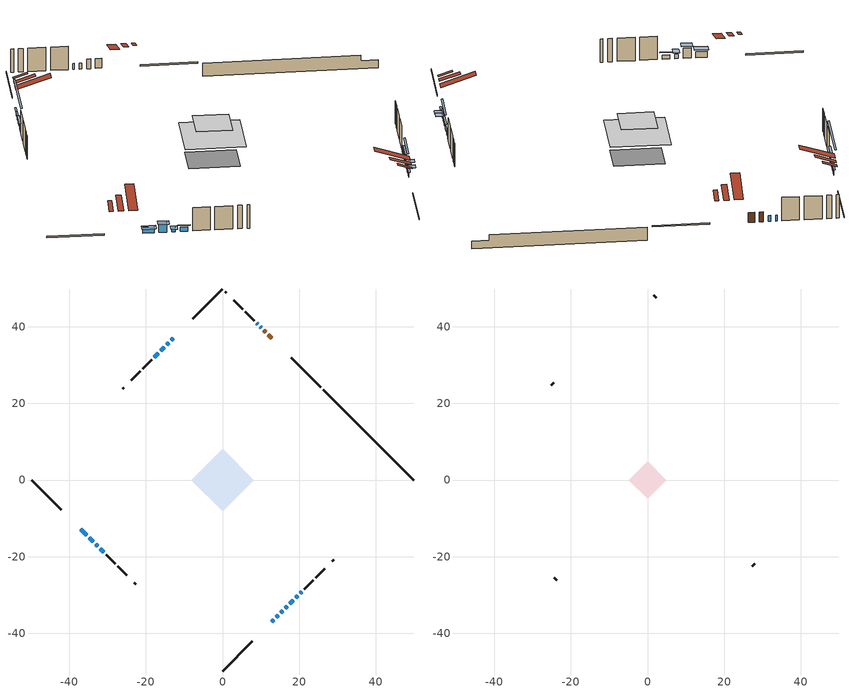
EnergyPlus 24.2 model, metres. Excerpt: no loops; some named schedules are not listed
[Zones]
conditioned space
 floor adiabatic (AdiabaticFloorConstruction): -8.17,0 0,8.17 8.17,0 0,-8.17 z3.35
 floor foundation (Slab1 construction): -5.88,1.01 -1.01,5.88 5.88,-1.01 1.01,-5.88 z-1.83
 wall outside (RimJoist1 construction): 0,-49.86 7.75,-42.11 / -49.86,0 -42.11,-7.75 / 0,49.86 -7.75,42.11 / 25.69,24.17 17.94,31.92 z0.91:1.21
 wall outside (AdiabaticWallConstruction 1): 12.81,37.05 11.97,37.89 / 11.32,38.54 10.8,39.06 z0.91:2.94
 wall outside (AdiabaticWallConstruction): -12.88,36.98 -13.38,36.47 / -15.22,34.64 -16.12,33.74 / 16.42,-33.44 16.87,-32.99 / -33.08,-16.78 -32.63,-17.23 / 19.18,-30.68 19.69,-30.17 / -31.97,-17.89 -30.97,-18.89 z0.91:1.8; 10.15,39.71 9.8,40.06 / 15.24,-34.62 15.76,-34.1 / -36.98,-12.88 -35.47,-14.39 / 9.15,40.71 8.97,40.89 / 20.34,-29.52 20.69,-29.17 z0.91:2.13; -14.04,35.82 -14.56,35.3 / 12.88,-36.98 13.4,-36.45 / 14.06,-35.8 14.58,-35.28 z0.91:1.83; -34.81,-15.05 -33.73,-16.13 z0.91:2.99; -16.77,33.09 -17.78,32.08 / 17.52,-32.34 18.53,-31.33 z0.91:1.95
 wall outside (Wall1 construction): 21.34,-28.52 23.68,-26.18 / -30.31,-19.55 -27.98,-21.88 / -18.43,31.43 -20.77,29.09 / 8.31,41.55 5.97,43.89 z0.91:5.79
 wall outside (Wall2 construction): 24.33,-25.52 26.71,-23.14 / -27.32,-22.54 -24.94,-24.92 / -21.43,28.43 -23.81,26.05 / 5.32,44.54 2.94,46.92 z0.91:5.79
 wall outside (Wall5 construction): 28.64,-21.22 28.99,-20.86 / -23.01,-26.85 -22.66,-27.2 / -25.74,24.12 -26.09,23.77 / 1.01,48.85 0.66,49.2 z0.91:5.79
 wall foundation (FoundationWall1 construction): 26.34,23.51,-1.83 26.34,23.51,0.91 47.51,2.35,0.91 47.51,2.35,-0.21 49.86,0,-0.21 49.86,0,-1.83
 window (WindowConstruction): -12.88,36.98 -13.38,36.48 z0.91:1.8
 window (WindowConstruction 12): 10.14,39.71 9.8,40.06 z0.91:2.13
 window (WindowConstruction 5): -14.04,35.82 -14.56,35.3 z0.91:1.82
 window (WindowConstruction 6): 12.88,-36.98 13.4,-36.46 z0.91:1.82
 window (WindowConstruction 7): 14.06,-35.8 14.58,-35.28 z0.91:1.82
 window (WindowConstruction 8): 15.24,-34.62 15.76,-34.1 z0.91:2.13
 window (WindowConstruction 9): -36.98,-12.88 -35.47,-14.39 z0.91:2.13
 window (WindowConstruction 10): -34.81,-15.05 -33.73,-16.12 z0.91:2.99
 window (WindowConstruction 16): 9.15,40.71 8.97,40.89 z0.91:2.13
 window (WindowConstruction 13): -15.22,34.64 -16.12,33.74 z0.91:1.8
 window (WindowConstruction 1): -16.77,33.09 -17.78,32.08 z0.91:1.95
 window (WindowConstruction 14): 16.42,-33.44 16.87,-32.99 z0.91:1.8
 window (WindowConstruction 15): -33.08,-16.78 -32.63,-17.23 z0.91:1.8
 window (WindowConstruction 2): 17.52,-32.34 18.53,-31.33 z0.91:1.95
 window (WindowConstruction 3): 19.18,-30.68 19.69,-30.17 z0.91:1.8
 window (WindowConstruction 4): -31.97,-17.89 -30.97,-18.89 z0.91:1.8
 window (WindowConstruction 11): 20.34,-29.52 20.68,-29.17 z0.91:2.13
 door (Door): 12.81,37.05 11.97,37.89 z0.91:2.94
 door (Door 1): 11.32,38.54 10.8,39.06 z0.91:2.94
 ceiling adiabatic (AdiabaticFloorConstruction): 0,-8.17 8.17,0 0,8.17 -8.17,0 z3.35
 roof outside (Roof1 construction): 8.91,-40.95,5.79 6.99,-39.02,6.69 6.48,-39.53,6.69 8.41,-41.45,5.79; -40.95,-8.91,5.79 -39.02,-6.99,6.69 -39.53,-6.48,6.69 -41.45,-8.41,5.79; -8.91,40.95,5.79 -6.99,39.02,6.69 -6.48,39.53,6.69 -8.41,41.45,5.79; 16.78,33.08,5.79 14.85,31.16,6.69 15.36,30.65,6.69 17.28,32.58,5.79
 roof outside (Roof2 construction): 10.32,-39.54,5.79 7.48,-36.71,7.12 6.73,-37.46,7.12 9.57,-40.29,5.79; -39.54,-10.32,5.79 -36.71,-7.48,7.12 -37.46,-6.73,7.12 -40.29,-9.57,5.79; -10.32,39.54,5.79 -7.48,36.71,7.12 -6.73,37.46,7.12 -9.57,40.29,5.79; 15.37,34.49,5.79 12.54,31.65,7.12 13.28,30.91,7.12 16.12,33.74,5.79
attic - vented
 floor to conditioned space (Floor1 construction Reversed): -4.88,0 0,4.88 4.88,0 0,-4.88 z5.79
 wall outside (Wall3 construction): 27.37,-22.49 27.99,-21.87 / -24.28,-25.58 -23.67,-26.19 / -24.46,25.4 -25.08,24.78 / 2.28,47.58 1.66,48.19 z0.91:5.79
 roof outside (Roof3 construction): 12.22,-37.63,5.79 7.47,-32.88,8.03 6.22,-34.14,8.03 10.97,-38.89,5.79; -37.63,-12.22,5.79 -32.88,-7.47,8.03 -34.14,-6.22,8.03 -38.89,-10.97,5.79; -12.22,37.63,5.79 -7.47,32.88,8.03 -6.22,34.14,8.03 -10.97,38.89,5.79; 13.46,36.4,5.79 8.71,31.65,8.03 9.96,30.39,8.03 14.71,35.14,5.79
shading: -13.71,36.15 -12.56,37.3 -12.73,37.47 -13.88,36.32 z2.26; -14.89,34.97 -13.72,36.14 -13.93,36.36 -15.1,35.18 z2.28; 13.61,-36.24 12.67,-37.19 12.88,-37.4 13.83,-36.46 z2.12; 14.79,-35.07 13.85,-36.01 14.92,-37.09 15.87,-36.14 z2.12; 15.97,-33.89 15.03,-34.83 16.1,-35.91 17.05,-34.96 z2.43; -35.26,-14.6 -37.19,-12.67 -38.26,-13.75 -36.33,-15.68 z2.43; -33.52,-16.34 -35.02,-14.84 -36.1,-15.91 -34.6,-17.41 z3.29; -20,29.86 -11.34,38.52 -11.55,38.73 -20.21,30.07 z7.29; -18.53,31.33 -16.02,33.84 -16.23,34.05 -18.74,31.54 z3.02; 19.02,-30.84 14.26,-35.6 14.47,-35.81 19.23,-31.05 z4.85; -32.42,-17.44 -33.29,-16.57 -34.36,-17.65 -33.49,-18.52 z2.1; 19.28,-30.58 16.77,-33.09 16.98,-33.3 19.49,-30.79 z3.02; 20.01,-29.85 18.86,-31 19.03,-31.17 20.18,-30.02 z2.26; -30.64,-19.22 -32.3,-17.56 -32.47,-17.73 -30.81,-19.39 z2.26
[Building]
Building 1: Terrain=Suburbs
[Site:Location]
Mont Joli AP_QC: Latitude {deg}=48.61; Longitude {deg}=-68.21; Time Zone {hr}=-5; Elevation {m}=52; Keep Site Location Information=Yes
[Site:GroundTemperature:Shallow]
-0.843868, -3.04892, -3.2255, -2.1791, 2.02165, 6.20283, 9.82768, 12.1239, 12.319, 10.4514, 6.91898, 2.86606
[Site:WaterMainsTemperature]
Calculation Method=Schedule; Temperature Schedule=mains temperature schedule
[Material] Roughness=Rough; Thermal Absorptance=0.9
Name | Thickness {m} | Conductivity {W/m-K} | Density {kg/m3} | Specific Heat {J/kg-K} | Solar Absorptance | Visible Absorptance
asphalt or fiberglass shingles | 0.00635 | 0.162714 | 1121.4 | 1465.45 | 0.4 | 0.4
ceiling loosefill ins | 0.0846667 | 0.0480833 | 16.02 | 1046.75 | 0.7 | 0.7
ceiling stud and cavity | 0.1397 | 0.0884472 | 65.682 | 1177.47 | 0.7 | 0.7
concrete 4.0 in. | 0.1016 | 1.803125 | 2242.8 | 837.4 | 0.7 | 0.7
concrete 8.0 in. | 0.2032 | 1.803125 | 2242.8 | 837.4 | 0.7 | 0.7
door material | 0.04445 | 0.0451087 | 512.64 | 1214.23 | 0.7 | 0.7
door material 1 | 0.04445 | 0.188738 | 512.64 | 1214.23 | 0.7 | 0.7
exterior vertical ins | 0.000802029 | 0.029427 | 32.04 | 1214.23 | 0.7 | 0.7
floor covering | 0.0127 | 0.0433444 | 54.468 | 1339.84 | 0.6 | 0.6
floor rigid ins; wall rigid ins 1 | 0.512978 | 0.029427 | 32.04 | 1214.23 | 0.7 | 0.7
floor stud and cavity | 0.1397 | 1.75129 | 37.0049 | 1207.88 | 0.7 | 0.7
furniture material conditioned space 1 | 0.1524 | 0.115458 | 640.8 | 1214.23 | 0.6 | 0.6
gypsum board | 0.0127 | 0.160291 | 801 | 837.4 | 0.6 | 0.6
gypsum board 1 | 0.0127 | 0.160291 | 801 | 837.4 | 0.7 | 0.7
osb sheathing 0.5 in. | 0.0127 | 0.115458 | 512.64 | 1214.23 | 0.7 | 0.7
osb sheathing 0.75 in. | 0.01905 | 0.115458 | 512.64 | 1214.23 | 0.7 | 0.7
rim joist stud and cavity | 0.0508 | 0.182071 | 50.32683 | 1063.81 | 0.6 | 0.6
roof rigid ins; wall rigid ins | 0.051816 | 0.029427 | 32.04 | 1214.23 | 0.7 | 0.7
roof stud and cavity | 0.2032 | 0.172038 | 78.34581 | 1123.46 | 0.7 | 0.7
roof stud and cavity 1 | 0.2032 | 0.166574 | 78.34581 | 1123.46 | 0.7 | 0.7
wall stud and cavity | 0.1397 | 0.162914 | 139.0536 | 1170.24 | 0.7 | 0.7
wall stud and cavity 1 | 0.1397 | 0.160606 | 139.0536 | 1170.24 | 0.7 | 0.7
wall stud and cavity 2 | 0.0889 | 6.9971 | 50.32683 | 1063.81 | 0.6 | 0.6
wall stud and cavity 3 | 0.1397 | 0.245901 | 139.0536 | 1170.24 | 0.7 | 0.7
wall stud and cavity 4 | 0.0889 | 0.380278 | 52.3479 | 1209.89 | 0.7 | 0.7
wall stud and cavity 5 | 0.0889 | 0.391764 | 83.0341 | 1211.67 | 0.7 | 0.7
wood siding | 0.0254 | 0.102417 | 544.68 | 1172.36 | 0.4 | 0.4
wood siding 1 | 0.00254 | 0.102417 | 544.68 | 1172.36 | 0.4 | 0.4
wood siding 2; wood siding 3; wood siding 4 | 0.0254 | 0.102417 | 544.68 | 1172.36 | 0.7 | 0.7
[WindowMaterial:SimpleGlazingSystem]
Name | U-Factor {W/m2-K} | Solar Heat Gain Coefficient
WindowMaterial | 2.98492 | 0.52
WindowMaterial 1 | 2.97754 | 0.54
WindowMaterial 2 | 2.98038 | 0.53
WindowMaterial 3 | 2.96903 | 0.55
WindowMaterial 4 | 2.94291 | 0.59
WindowMaterial 5 | 2.93325 | 0.63
WindowMaterial 6 | 4.18071 | 0.66
WindowMaterial 7 | 3.03943 | 0.46
WindowMaterial 8 | 2.99401 | 0.51
WindowMaterial 9 | 5.237955 | 0.58
[Construction]
AdiabaticFloorConstruction: floor stud and cavity, floor rigid ins, osb sheathing 0.75 in., floor covering
AdiabaticWallConstruction: wood siding 3, wall rigid ins 1, wall stud and cavity 4, gypsum board
AdiabaticWallConstruction 1: wood siding 4, wall rigid ins 1, wall stud and cavity 4, gypsum board
Door: door material
Door 1: door material 1
Floor1 construction Reversed: gypsum board, ceiling stud and cavity, ceiling loosefill ins
FoundationWall1 construction: concrete 8.0 in., gypsum board 1
furniture construction conditioned space 1: furniture material conditioned space 1
PartitionWallConstruction: gypsum board, wall stud and cavity 5, gypsum board
RimJoist1 construction: wood siding 2, rim joist stud and cavity
Roof1 construction: asphalt or fiberglass shingles, roof rigid ins, osb sheathing 0.75 in., roof stud and cavity, gypsum board
Roof2 construction: asphalt or fiberglass shingles, roof rigid ins, osb sheathing 0.75 in., roof stud and cavity 1, gypsum board
Roof3 construction: asphalt or fiberglass shingles
Slab1 construction: concrete 4.0 in.
Wall1 construction: wood siding, wall rigid ins, osb sheathing 0.5 in., wall stud and cavity, gypsum board
Wall2 construction: wood siding, wall rigid ins, osb sheathing 0.5 in., wall stud and cavity 1, gypsum board
Wall3 construction: wood siding 1, wall stud and cavity 2
Wall5 construction: wood siding, osb sheathing 0.5 in., wall stud and cavity 3, gypsum board
WindowConstruction; WindowConstruction 3; WindowConstruction 4: WindowMaterial
WindowConstruction 1; WindowConstruction 2: WindowMaterial 1
WindowConstruction 10: WindowMaterial 5
WindowConstruction 11; WindowConstruction 12: WindowMaterial 6
WindowConstruction 13; WindowConstruction 15: WindowMaterial 7
WindowConstruction 14: WindowMaterial 8
WindowConstruction 16: WindowMaterial 9
WindowConstruction 5; WindowConstruction 6; WindowConstruction 7: WindowMaterial 2
WindowConstruction 8: WindowMaterial 3
WindowConstruction 9: WindowMaterial 4
[Zone] Multiplier=1; Part of Total Floor Area=Yes
Name | Volume {m3}
attic - vented | 17.2976
conditioned space | 508.3
[Space]
Name | Zone | Volume {m3}
attic - vented 1 | attic - vented | 17.2976
conditioned space 1 | conditioned space | 508.3
[ZoneInfiltration:EffectiveLeakageArea]
infil attic - vented 1: Zone or Space=attic - vented 1; Schedule=Always On Discrete; Effective Air Leakage Area {cm2}=1654.96; Stack Coefficient=0.000494855; Wind Coefficient=1.503e-05
[ZoneMixing]
whole house fan mix: Zone or Space=attic - vented; Schedule=Always On Continuous; Design Flow Rate Calculation Method=Flow/Zone; Design Flow Rate {m3/s}=0; Source Zone or Space=conditioned space
[SurfaceProperty:ExposedFoundationPerimeter]
Slab1: Exposed Perimeter Calculation Method=TotalExposedPerimeter; Total Exposed Perimeter {m}=33.255
[InternalMass] Zone or ZoneList=conditioned space; Space or SpaceList=conditioned space 1
Name | Construction | Surface Area {m2}
furniture mass conditioned space 1 | furniture construction conditioned space 1 | 80.2002
partition wall mass | PartitionWallConstruction | 200.501
[Lights]
interior lighting: Zone or ZoneList or Space or SpaceList=conditioned space 1; Schedule=interior lighting schedule; Design Level Calculation Method=LightingLevel; Lighting Level {W}=343.2; Return Air Fraction=0; Fraction Radiant=0.6; Fraction Visible=0.2; Fraction Replaceable=1
[People]
occupants: Zone or ZoneList or Space or SpaceList=conditioned space 1; Number of People Schedule=occupants schedule; Number of People Calculation Method=People; Number of People=3; Fraction Radiant=0.314171; Sensible Heat Fraction=0.56303; Activity Level Schedule=occupants activity schedule; Carbon Dioxide Generation Rate {m3/s-W}=0; Enable ASHRAE 55 Comfort Warnings=No; Mean Radiant Temperature Calculation Type=EnclosureAveraged
[ElectricEquipment] Zone or ZoneList or Space or SpaceList=conditioned space 1; Design Level Calculation Method=EquipmentLevel
Name | Schedule | Design Level {W} | Fraction Latent | Fraction Radiant | Fraction Lost
clothes dryer | clothes dryer schedule | 140.772 | 0.015 | 0.081 | 0.85
clothes washer | clothes washer schedule | 32.1985 | 0.03 | 0.162 | 0.7
cooking range | cooking range schedule | 215.147 | 0.08 | 0.432 | 0.2
dishwasher | dishwasher schedule | 66.8632 | 0.3 | 0.18 | 0.4
fridge | fridge schedule | 72.9452 | 0 | 0.6 | 0
mech vent bath fan 0 | mech vent bath fan 0 schedule | 100 | 0 | 0 | 1
mech vent house fan | mech vent house fan schedule | 0 | 0 | 0 | 1
mech vent house fan cfis | mech vent house fan cfis schedule | 0 | 0 | 0 | 0
mech vent range fan 0 | mech vent range fan 0 schedule | 150 | 0 | 0 | 1
misc plug loads | misc plug loads schedule | 494.7 | 0.045 | 0.513 | 0.1
whole house fan | Always On Discrete | 0 | 0 | 0 | 1
[OtherEquipment] Zone or ZoneList or Space or SpaceList=conditioned space 1; Design Level Calculation Method=EquipmentLevel
Name | Fuel Type | Schedule | Design Level {W} | Fraction Latent | Fraction Radiant | Fraction Lost
clothes dryer 1 | Electricity | clothes dryer schedule | 0 | 0.015 | 0.081 | 0.85
cooking range 1 | Electricity | cooking range schedule | 0 | 0.08 | 0.432 | 0.2
general water use latent | None | general water use schedule | 62.594 | 1 | 0 | 0
general water use sensible | None | general water use schedule | -61.6891 | 0 | 0.6 | 0
mech vent house fan latent load | None | Always On Discrete | 0 | 1 | 0 | 0
mech vent house fan sensible load | None | Always On Discrete | 0 | 0 | 0 | 0
water heater energy adjustment1 | Electricity | Always On Discrete | 0.01 | 0 | 0 | 1
[ZoneInfiltration:DesignFlowRate] Zone or ZoneList or Space or SpaceList=conditioned space 1; Schedule=Always On Discrete; Design Flow Rate Calculation Method=Flow/Zone; Design Flow Rate {m3/s}=0
infil flow; natural vent flow; whole house fan flow
[Foundation:Kiva]
Foundation Kiva 1: Initial Indoor Air Temperature {C}=18; Wall Height Above Grade {m}=0.910011; Wall Depth Below Slab {m}=0.2032; Custom Block Material Name 1=exterior vertical ins; Custom Block Depth 1 {m}=2.74; Custom Block X Position 1 {m}=0.2159; Custom Block Z Position 1 {m}=0
[Foundation:Kiva:Settings]
Soil Conductivity {W/m-K}=0.849921; Soil Density {kg/m3}=1842.3; Soil Specific Heat {J/kg-K}=418.7; Ground Solar Absorptivity=0.9; Ground Thermal Absorptivity=0.9; Ground Surface Roughness {m}=0.03; Far-Field Width {m}=40; Deep-Ground Boundary Condition=ZeroFlux; Deep-Ground Depth {m}=40; Minimum Cell Dimension {m}=0.2; Maximum Cell Growth Coefficient=3; Simulation Timestep=Timestep
[Exterior:Lights]
exterior lighting: Schedule=exterior lighting schedule; Design Level {W}=75.6
[Schedule:Constant]
Name | Hourly Value
Always On Continuous; mech vent house fan schedule; mech vent house fan cfis schedule; Always On Discrete | 1
occupants activity schedule | 117.228
fridge schedule | 0
[Schedule:Week:Daily]
interior lighting schedule Week Rule - Jan1-Jan27: interior lighting schedule day, interior lighting schedule day, interior lighting schedule day, interior lighting schedule day, interior lighting schedule day, interior lighting schedule day, interior lighting schedule day, interior lighting schedule default day, interior lighting schedule default day, interior lighting schedule default day, interior lighting schedule default day, interior lighting schedule default day
interior lighting schedule Week Rule - Jan28-Feb3: interior lighting schedule day, interior lighting schedule day, interior lighting schedule day, interior lighting schedule day, interior lighting schedule day 1, interior lighting schedule day 1, interior lighting schedule day 1, interior lighting schedule default day, interior lighting schedule default day, interior lighting schedule default day, interior lighting schedule default day, interior lighting schedule default day
interior lighting schedule Week Rule - Feb4-Feb24: interior lighting schedule day 1, interior lighting schedule day 1, interior lighting schedule day 1, interior lighting schedule day 1, interior lighting schedule day 1, interior lighting schedule day 1, interior lighting schedule day 1, interior lighting schedule default day, interior lighting schedule default day, interior lighting schedule default day, interior lighting schedule default day, interior lighting schedule default day
interior lighting schedule Week Rule - Feb25-Mar3: interior lighting schedule day 1, interior lighting schedule day 1, interior lighting schedule day 1, interior lighting schedule day 1, interior lighting schedule day 2, interior lighting schedule day 2, interior lighting schedule day 2, interior lighting schedule default day, interior lighting schedule default day, interior lighting schedule default day, interior lighting schedule default day, interior lighting schedule default day
interior lighting schedule Week Rule - Mar4-Mar31: interior lighting schedule day 2, interior lighting schedule day 2, interior lighting schedule day 2, interior lighting schedule day 2, interior lighting schedule day 2, interior lighting schedule day 2, interior lighting schedule day 2, interior lighting schedule default day, interior lighting schedule default day, interior lighting schedule default day, interior lighting schedule default day, interior lighting schedule default day
interior lighting schedule Week Rule - Apr1-Apr28: interior lighting schedule day 3, interior lighting schedule day 3, interior lighting schedule day 3, interior lighting schedule day 3, interior lighting schedule day 3, interior lighting schedule day 3, interior lighting schedule day 3, interior lighting schedule default day, interior lighting schedule default day, interior lighting schedule default day, interior lighting schedule default day, interior lighting schedule default day
interior lighting schedule Week Rule - Apr29-May5: interior lighting schedule day 3, interior lighting schedule day 3, interior lighting schedule day 4, interior lighting schedule day 4, interior lighting schedule day 4, interior lighting schedule day 4, interior lighting schedule day 4, interior lighting schedule default day, interior lighting schedule default day, interior lighting schedule default day, interior lighting schedule default day, interior lighting schedule default day
interior lighting schedule Week Rule - May6-May26: interior lighting schedule day 4, interior lighting schedule day 4, interior lighting schedule day 4, interior lighting schedule day 4, interior lighting schedule day 4, interior lighting schedule day 4, interior lighting schedule day 4, interior lighting schedule default day, interior lighting schedule default day, interior lighting schedule default day, interior lighting schedule default day, interior lighting schedule default day
interior lighting schedule Week Rule - May27-Jun2: interior lighting schedule day 4, interior lighting schedule day 4, interior lighting schedule day 4, interior lighting schedule day 4, interior lighting schedule day 4, interior lighting schedule day 5, interior lighting schedule day 5, interior lighting schedule default day, interior lighting schedule default day, interior lighting schedule default day, interior lighting schedule default day, interior lighting schedule default day
interior lighting schedule Week Rule - Jun3-Jun30: interior lighting schedule day 5, interior lighting schedule day 5, interior lighting schedule day 5, interior lighting schedule day 5, interior lighting schedule day 5, interior lighting schedule day 5, interior lighting schedule day 5, interior lighting schedule default day, interior lighting schedule default day, interior lighting schedule default day, interior lighting schedule default day, interior lighting schedule default day
interior lighting schedule Week Rule - Jul1-Jul28: interior lighting schedule day 6, interior lighting schedule day 6, interior lighting schedule day 6, interior lighting schedule day 6, interior lighting schedule day 6, interior lighting schedule day 6, interior lighting schedule day 6, interior lighting schedule default day, interior lighting schedule default day, interior lighting schedule default day, interior lighting schedule default day, interior lighting schedule default day
interior lighting schedule Week Rule - Jul29-Aug4: interior lighting schedule day 6, interior lighting schedule day 6, interior lighting schedule day 6, interior lighting schedule day 7, interior lighting schedule day 7, interior lighting schedule day 7, interior lighting schedule day 7, interior lighting schedule default day, interior lighting schedule default day, interior lighting schedule default day, interior lighting schedule default day, interior lighting schedule default day
interior lighting schedule Week Rule - Aug5-Aug25: interior lighting schedule day 7, interior lighting schedule day 7, interior lighting schedule day 7, interior lighting schedule day 7, interior lighting schedule day 7, interior lighting schedule day 7, interior lighting schedule day 7, interior lighting schedule default day, interior lighting schedule default day, interior lighting schedule default day, interior lighting schedule default day, interior lighting schedule default day
interior lighting schedule Week Rule - Aug26-Sep1: interior lighting schedule day 7, interior lighting schedule day 7, interior lighting schedule day 7, interior lighting schedule day 7, interior lighting schedule day 7, interior lighting schedule day 7, interior lighting schedule day 8, interior lighting schedule default day, interior lighting schedule default day, interior lighting schedule default day, interior lighting schedule default day, interior lighting schedule default day
interior lighting schedule Week Rule - Sep2-Sep29: interior lighting schedule day 8, interior lighting schedule day 8, interior lighting schedule day 8, interior lighting schedule day 8, interior lighting schedule day 8, interior lighting schedule day 8, interior lighting schedule day 8, interior lighting schedule default day, interior lighting schedule default day, interior lighting schedule default day, interior lighting schedule default day, interior lighting schedule default day
interior lighting schedule Week Rule - Sep30-Oct6: interior lighting schedule day 8, interior lighting schedule day 9, interior lighting schedule day 9, interior lighting schedule day 9, interior lighting schedule day 9, interior lighting schedule day 9, interior lighting schedule day 9, interior lighting schedule default day, interior lighting schedule default day, interior lighting schedule default day, interior lighting schedule default day, interior lighting schedule default day
interior lighting schedule Week Rule - Oct7-Oct27: interior lighting schedule day 9, interior lighting schedule day 9, interior lighting schedule day 9, interior lighting schedule day 9, interior lighting schedule day 9, interior lighting schedule day 9, interior lighting schedule day 9, interior lighting schedule default day, interior lighting schedule default day, interior lighting schedule default day, interior lighting schedule default day, interior lighting schedule default day
interior lighting schedule Week Rule - Oct28-Nov3: interior lighting schedule day 9, interior lighting schedule day 9, interior lighting schedule day 9, interior lighting schedule day 9, interior lighting schedule day 10, interior lighting schedule day 10, interior lighting schedule day 10, interior lighting schedule default day, interior lighting schedule default day, interior lighting schedule default day, interior lighting schedule default day, interior lighting schedule default day
interior lighting schedule Week Rule - Nov4-Nov24: interior lighting schedule day 10, interior lighting schedule day 10, interior lighting schedule day 10, interior lighting schedule day 10, interior lighting schedule day 10, interior lighting schedule day 10, interior lighting schedule day 10, interior lighting schedule default day, interior lighting schedule default day, interior lighting schedule default day, interior lighting schedule default day, interior lighting schedule default day
interior lighting schedule Week Rule - Nov25-Dec1: interior lighting schedule day 10, interior lighting schedule day 10, interior lighting schedule day 10, interior lighting schedule day 10, interior lighting schedule day 10, interior lighting schedule day 10, interior lighting schedule day 11, interior lighting schedule default day, interior lighting schedule default day, interior lighting schedule default day, interior lighting schedule default day, interior lighting schedule default day
interior lighting schedule Week Rule - Dec2-Dec31: interior lighting schedule day 11, interior lighting schedule day 11, interior lighting schedule day 11, interior lighting schedule day 11, interior lighting schedule day 11, interior lighting schedule day 11, interior lighting schedule day 11, interior lighting schedule default day, interior lighting schedule default day, interior lighting schedule default day, interior lighting schedule default day, interior lighting schedule default day
occupants schedule Week Rule - Jan1-Dec31: occupants schedule day, occupants schedule day, occupants schedule day, occupants schedule day, occupants schedule day, occupants schedule day, occupants schedule day, occupants schedule default day, occupants schedule default day, occupants schedule default day, occupants schedule default day, occupants schedule default day
clothes dryer schedule Week Rule - Jan1-Dec31: clothes dryer schedule day, clothes dryer schedule day, clothes dryer schedule day, clothes dryer schedule day, clothes dryer schedule day, clothes dryer schedule day, clothes dryer schedule day, clothes dryer schedule default day, clothes dryer schedule default day, clothes dryer schedule default day, clothes dryer schedule default day, clothes dryer schedule default day
clothes washer schedule Week Rule - Jan1-Dec31: clothes washer schedule day, clothes washer schedule day, clothes washer schedule day, clothes washer schedule day, clothes washer schedule day, clothes washer schedule day, clothes washer schedule day, clothes washer schedule default day, clothes washer schedule default day, clothes washer schedule default day, clothes washer schedule default day, clothes washer schedule default day
cooking range schedule Week Rule - Jan1-Dec31: cooking range schedule day, cooking range schedule day, cooking range schedule day, cooking range schedule day, cooking range schedule day, cooking range schedule day, cooking range schedule day, cooking range schedule default day, cooking range schedule default day, cooking range schedule default day, cooking range schedule default day, cooking range schedule default day
dishwasher schedule Week Rule - Jan1-Dec31: dishwasher schedule day, dishwasher schedule day, dishwasher schedule day, dishwasher schedule day, dishwasher schedule day, dishwasher schedule day, dishwasher schedule day, dishwasher schedule default day, dishwasher schedule default day, dishwasher schedule default day, dishwasher schedule default day, dishwasher schedule default day
mech vent bath fan 0 schedule Week Rule - Jan1-Dec31: mech vent bath fan 0 schedule day, mech vent bath fan 0 schedule day, mech vent bath fan 0 schedule day, mech vent bath fan 0 schedule day, mech vent bath fan 0 schedule day, mech vent bath fan 0 schedule day, mech vent bath fan 0 schedule day, mech vent bath fan 0 schedule default day, mech vent bath fan 0 schedule default day, mech vent bath fan 0 schedule default day, mech vent bath fan 0 schedule default day, mech vent bath fan 0 schedule default day
mech vent range fan 0 schedule Week Rule - Jan1-Dec31: mech vent range fan 0 schedule day, mech vent range fan 0 schedule day, mech vent range fan 0 schedule day, mech vent range fan 0 schedule day, mech vent range fan 0 schedule day, mech vent range fan 0 schedule day, mech vent range fan 0 schedule day, mech vent range fan 0 schedule default day, mech vent range fan 0 schedule default day, mech vent range fan 0 schedule default day, mech vent range fan 0 schedule default day, mech vent range fan 0 schedule default day
misc plug loads schedule Week Rule - Jan1-Dec31: misc plug loads schedule day, misc plug loads schedule day, misc plug loads schedule day, misc plug loads schedule day, misc plug loads schedule day, misc plug loads schedule day, misc plug loads schedule day, misc plug loads schedule default day, misc plug loads schedule default day, misc plug loads schedule default day, misc plug loads schedule default day, misc plug loads schedule default day
general water use schedule Week Rule - Jan1-Dec31: general water use schedule day, general water use schedule day, general water use schedule day, general water use schedule day, general water use schedule day, general water use schedule day, general water use schedule day, general water use schedule default day, general water use schedule default day, general water use schedule default day, general water use schedule default day, general water use schedule default day
exterior lighting schedule Week Rule - Jan1-Jan27: exterior lighting schedule day, exterior lighting schedule day, exterior lighting schedule day, exterior lighting schedule day, exterior lighting schedule day, exterior lighting schedule day, exterior lighting schedule day, exterior lighting schedule default day, exterior lighting schedule default day, exterior lighting schedule default day, exterior lighting schedule default day, exterior lighting schedule default day
exterior lighting schedule Week Rule - Jan28-Feb3: exterior lighting schedule day, exterior lighting schedule day, exterior lighting schedule day, exterior lighting schedule day, exterior lighting schedule day 1, exterior lighting schedule day 1, exterior lighting schedule day 1, exterior lighting schedule default day, exterior lighting schedule default day, exterior lighting schedule default day, exterior lighting schedule default day, exterior lighting schedule default day
exterior lighting schedule Week Rule - Feb4-Feb24: exterior lighting schedule day 1, exterior lighting schedule day 1, exterior lighting schedule day 1, exterior lighting schedule day 1, exterior lighting schedule day 1, exterior lighting schedule day 1, exterior lighting schedule day 1, exterior lighting schedule default day, exterior lighting schedule default day, exterior lighting schedule default day, exterior lighting schedule default day, exterior lighting schedule default day
exterior lighting schedule Week Rule - Feb25-Mar3: exterior lighting schedule day 1, exterior lighting schedule day 1, exterior lighting schedule day 1, exterior lighting schedule day 1, exterior lighting schedule day 2, exterior lighting schedule day 2, exterior lighting schedule day 2, exterior lighting schedule default day, exterior lighting schedule default day, exterior lighting schedule default day, exterior lighting schedule default day, exterior lighting schedule default day
exterior lighting schedule Week Rule - Mar4-Mar31: exterior lighting schedule day 2, exterior lighting schedule day 2, exterior lighting schedule day 2, exterior lighting schedule day 2, exterior lighting schedule day 2, exterior lighting schedule day 2, exterior lighting schedule day 2, exterior lighting schedule default day, exterior lighting schedule default day, exterior lighting schedule default day, exterior lighting schedule default day, exterior lighting schedule default day
exterior lighting schedule Week Rule - Apr1-Apr28: exterior lighting schedule day 3, exterior lighting schedule day 3, exterior lighting schedule day 3, exterior lighting schedule day 3, exterior lighting schedule day 3, exterior lighting schedule day 3, exterior lighting schedule day 3, exterior lighting schedule default day, exterior lighting schedule default day, exterior lighting schedule default day, exterior lighting schedule default day, exterior lighting schedule default day
exterior lighting schedule Week Rule - Apr29-May5: exterior lighting schedule day 3, exterior lighting schedule day 3, exterior lighting schedule day 4, exterior lighting schedule day 4, exterior lighting schedule day 4, exterior lighting schedule day 4, exterior lighting schedule day 4, exterior lighting schedule default day, exterior lighting schedule default day, exterior lighting schedule default day, exterior lighting schedule default day, exterior lighting schedule default day
exterior lighting schedule Week Rule - May6-May26: exterior lighting schedule day 4, exterior lighting schedule day 4, exterior lighting schedule day 4, exterior lighting schedule day 4, exterior lighting schedule day 4, exterior lighting schedule day 4, exterior lighting schedule day 4, exterior lighting schedule default day, exterior lighting schedule default day, exterior lighting schedule default day, exterior lighting schedule default day, exterior lighting schedule default day
exterior lighting schedule Week Rule - May27-Jun2: exterior lighting schedule day 4, exterior lighting schedule day 4, exterior lighting schedule day 4, exterior lighting schedule day 4, exterior lighting schedule day 4, exterior lighting schedule day 5, exterior lighting schedule day 5, exterior lighting schedule default day, exterior lighting schedule default day, exterior lighting schedule default day, exterior lighting schedule default day, exterior lighting schedule default day
exterior lighting schedule Week Rule - Jun3-Jun30: exterior lighting schedule day 5, exterior lighting schedule day 5, exterior lighting schedule day 5, exterior lighting schedule day 5, exterior lighting schedule day 5, exterior lighting schedule day 5, exterior lighting schedule day 5, exterior lighting schedule default day, exterior lighting schedule default day, exterior lighting schedule default day, exterior lighting schedule default day, exterior lighting schedule default day
[Schedule:Year]
interior lighting schedule: interior lighting schedule Week Rule - Jan1-Jan27, 1, 1, 1, 27, interior lighting schedule Week Rule - Jan28-Feb3, 1, 28, 2, 3, interior lighting schedule Week Rule - Feb4-Feb24, 2, 4, 2, 24, interior lighting schedule Week Rule - Feb25-Mar3, 2, 25, 3, 3, interior lighting schedule Week Rule - Mar4-Mar31, 3, 4, 3, 31, interior lighting schedule Week Rule - Apr1-Apr28, 4, 1, 4, 28, interior lighting schedule Week Rule - Apr29-May5, 4, 29, 5, 5, interior lighting schedule Week Rule - May6-May26, 5, 6, 5, 26, interior lighting schedule Week Rule - May27-Jun2, 5, 27, 6, 2, interior lighting schedule Week Rule - Jun3-Jun30, 6, 3, 6, 30, interior lighting schedule Week Rule - Jul1-Jul28, 7, 1, 7, 28, interior lighting schedule Week Rule - Jul29-Aug4, 7, 29, 8, 4, interior lighting schedule Week Rule - Aug5-Aug25, 8, 5, 8, 25, interior lighting schedule Week Rule - Aug26-Sep1, 8, 26, 9, 1, interior lighting schedule Week Rule - Sep2-Sep29, 9, 2, 9, 29, interior lighting schedule Week Rule - Sep30-Oct6, 9, 30, 10, 6, interior lighting schedule Week Rule - Oct7-Oct27, 10, 7, 10, 27, interior lighting schedule Week Rule - Oct28-Nov3, 10, 28, 11, 3, interior lighting schedule Week Rule - Nov4-Nov24, 11, 4, 11, 24, interior lighting schedule Week Rule - Nov25-Dec1, 11, 25, 12, 1, interior lighting schedule Week Rule - Dec2-Dec31, 12, 2, 12, 31
occupants schedule: occupants schedule Week Rule - Jan1-Dec31, 1, 1, 12, 31
clothes dryer schedule: clothes dryer schedule Week Rule - Jan1-Dec31, 1, 1, 12, 31
clothes washer schedule: clothes washer schedule Week Rule - Jan1-Dec31, 1, 1, 12, 31
cooking range schedule: cooking range schedule Week Rule - Jan1-Dec31, 1, 1, 12, 31
dishwasher schedule: dishwasher schedule Week Rule - Jan1-Dec31, 1, 1, 12, 31
mech vent bath fan 0 schedule: mech vent bath fan 0 schedule Week Rule - Jan1-Dec31, 1, 1, 12, 31
mech vent range fan 0 schedule: mech vent range fan 0 schedule Week Rule - Jan1-Dec31, 1, 1, 12, 31
misc plug loads schedule: misc plug loads schedule Week Rule - Jan1-Dec31, 1, 1, 12, 31
general water use schedule: general water use schedule Week Rule - Jan1-Dec31, 1, 1, 12, 31
exterior lighting schedule: exterior lighting schedule Week Rule - Jan1-Jan27, 1, 1, 1, 27, exterior lighting schedule Week Rule - Jan28-Feb3, 1, 28, 2, 3, exterior lighting schedule Week Rule - Feb4-Feb24, 2, 4, 2, 24, exterior lighting schedule Week Rule - Feb25-Mar3, 2, 25, 3, 3, exterior lighting schedule Week Rule - Mar4-Mar31, 3, 4, 3, 31, exterior lighting schedule Week Rule - Apr1-Apr28, 4, 1, 4, 28, exterior lighting schedule Week Rule - Apr29-May5, 4, 29, 5, 5, exterior lighting schedule Week Rule - May6-May26, 5, 6, 5, 26, exterior lighting schedule Week Rule - May27-Jun2, 5, 27, 6, 2, exterior lighting schedule Week Rule - Jun3-Jun30, 6, 3, 6, 30, exterior lighting schedule Week Rule - Jul1-Jul28, 7, 1, 7, 28, exterior lighting schedule Week Rule - Jul29-Aug4, 7, 29, 8, 4, exterior lighting schedule Week Rule - Aug5-Aug25, 8, 5, 8, 25, exterior lighting schedule Week Rule - Aug26-Sep1, 8, 26, 9, 1, exterior lighting schedule Week Rule - Sep2-Sep29, 9, 2, 9, 29, exterior lighting schedule Week Rule - Sep30-Oct6, 9, 30, 10, 6, exterior lighting schedule Week Rule - Oct7-Oct27, 10, 7, 10, 27, exterior lighting schedule Week Rule - Oct28-Nov3, 10, 28, 11, 3, exterior lighting schedule Week Rule - Nov4-Nov24, 11, 4, 11, 24, exterior lighting schedule Week Rule - Nov25-Dec1, 11, 25, 12, 1, exterior lighting schedule Week Rule - Dec2-Dec31, 12, 2, 12, 31
[Schedule:Compact]
mains temperature schedule: Through: 01/01, For: AllDays, Until: 24:00, 4.55833, Through: 01/02, For: AllDays, Until: 24:00, 4.48833, Through: 01/03, For: AllDays, Until: 24:00, 4.41944, Through: 01/04, For: AllDays, Until: 24:00, 4.35111, Through: 01/05, For: AllDays, Until: 24:00, 4.28389, Through: 01/06, For: AllDays, Until: 24:00, 4.21778, Through: 01/07, For: AllDays, Until: 24:00, 4.15278, Through: 01/08, For: AllDays, Until: 24:00, 4.08889, Through: 01/09, For: AllDays, Until: 24:00, 4.02611, Through: 01/10, For: AllDays, Until: 24:00, 3.96444, Through: 01/11, For: AllDays, Until: 24:00, 3.90333, Through: 01/12, For: AllDays, Until: 24:00, 3.84389, Through: 01/13, For: AllDays, Until: 24:00, 3.78556, Through: 01/14, For: AllDays, Until: 24:00, 3.72833, Through: 01/15, For: AllDays, Until: 24:00, 3.67222, Through: 01/16, For: AllDays, Until: 24:00, 3.61722, Through: 01/17, For: AllDays, Until: 24:00, 3.56333, Through: 01/18, For: AllDays, Until: 24:00, 3.51111, Through: 01/19, For: AllDays, Until: 24:00, 3.46, Through: 01/20, For: AllDays, Until: 24:00, 3.41, Through: 01/21, For: AllDays, Until: 24:00, 3.36111, Through: 01/22, For: AllDays, Until: 24:00, 3.31389, Through: 01/23, For: AllDays, Until: 24:00, 3.26778, Through: 01/24, For: AllDays, Until: 24:00, 3.22278, Through: 01/25, For: AllDays, Until: 24:00, 3.17944, Through: 01/26, For: AllDays, Until: 24:00, 3.13722, Through: 01/27, For: AllDays, Until: 24:00, 3.09667, Through: 01/28, For: AllDays, Until: 24:00, 3.05722, Through: 01/29, For: AllDays, Until: 24:00, 3.01944, Through: 01/30, For: AllDays, Until: 24:00, 2.98278, Through: 01/31, For: AllDays, Until: 24:00, 2.94778, Through: 02/01, For: AllDays, Until: 24:00, 2.91389, Through: 02/02, For: AllDays, Until: 24:00, 2.88167, Through: 02/03, For: AllDays, Until: 24:00, 2.85056, Through: 02/04, For: AllDays, Until: 24:00, 2.82111, Through: 02/05, For: AllDays, Until: 24:00, 2.79278, Through: 02/06, For: AllDays, Until: 24:00, 2.76667, Through: 02/07, For: AllDays, Until: 24:00, 2.74111, Through: 02/08, For: AllDays, Until: 24:00, 2.71778, Through: 02/09, For: AllDays, Until: 24:00, 2.69556, Through: 02/10, For: AllDays, Until: 24:00, 2.675, Through: 02/11, For: AllDays, Until: 24:00, 2.65556, Through: 02/12, For: AllDays, Until: 24:00, 2.63833, Through: 02/13, For: AllDays, Until: 24:00, 2.62222, Through: 02/14, For: AllDays, Until: 24:00, 2.60722, Through: 02/15, For: AllDays, Until: 24:00, 2.59389, Through: 02/16, For: AllDays, Until: 24:00, 2.58278, Through: 02/17, For: AllDays, Until: 24:00, 2.57222, Through: 02/18, For: AllDays, Until: 24:00, 2.56389, Through: 02/19, For: AllDays, Until: 24:00, 2.55667, Through: 02/20, For: AllDays, Until: 24:00, 2.55111, Through: 02/21, For: AllDays, Until: 24:00, 2.54722, Through: 02/22, For: AllDays, Until: 24:00, 2.545, Through: 02/23, For: AllDays, Until: 24:00, 2.54389, Through: 02/24, For: AllDays, Until: 24:00, 2.54444, Through: 02/25, For: AllDays, Until: 24:00, 2.54667, Through: 02/26, For: AllDays, Until: 24:00, 2.55056, Through: 02/27, For: AllDays, Until: 24:00, 2.55556, Through: 02/28, For: AllDays, Until: 24:00, 2.56222, Through: 03/01, For: AllDays, Until: 24:00, 2.57056, Through: 03/02, For: AllDays, Until: 24:00, 2.58, Through: 03/03, For: AllDays, Until: 24:00, 2.59167, Through: 03/04, For: AllDays, Until: 24:00, 2.60444, Through: 03/05, For: AllDays, Until: 24:00, 2.61889, Through: 03/06, For: AllDays, Until: 24:00, 2.63444, Through: 03/07, For: AllDays, Until: 24:00, 2.65167, Through: 03/08, For: AllDays, Until: 24:00, 2.67056, Through: 03/09, For: AllDays, Until: 24:00, 2.69111, Through: 03/10, For: AllDays, Until: 24:00, 2.71278, Through: 03/11, For: AllDays, Until: 24:00, 2.73611, Through: 03/12, For: AllDays, Until: 24:00, 2.76111, Through: 03/13, For: AllDays, Until: 24:00, 2.78722, Through: 03/14, For: AllDays, Until: 24:00, 2.815, Through: 03/15, For: AllDays, Until: 24:00, 2.84389, Through: 03/16, For: AllDays, Until: 24:00, 2.87444, Through: 03/17, For: AllDays, Until: 24:00, 2.90667, Through: 03/18, For: AllDays, Until: 24:00, 2.94, Through: 03/19, For: AllDays, Until: 24:00, 2.975, Through: 03/20, For: AllDays, Until: 24:00, 3.01111, Through: 03/21, For: AllDays, Until: 24:00, 3.04889, Through: 03/22, For: AllDays, Until: 24:00, 3.08833, Through: 03/23, For: AllDays, Until: 24:00, 3.12833, Through: 03/24, For: AllDays, Until: 24:00, 3.17056, Through: 03/25, For: AllDays, Until: 24:00, 3.21333, Through: 03/26, For: AllDays, Until: 24:00, 3.25778, Through: 03/27, For: AllDays, Until: 24:00, 3.30389, Through: 03/28, For: AllDays, Until: 24:00, 3.35111, Through: 03/29, For: AllDays, Until: 24:00, 3.39944, Through: 03/30, For: AllDays, Until: 24:00, 3.44889, Through: 03/31, For: AllDays, Until: 24:00, 3.5, Through: 04/01, For: AllDays, Until: 24:00, 3.55222, Through: 04/02, For: AllDays, Until: 24:00, 3.60556, Through: 04/03, For: AllDays, Until: 24:00, 3.66, Through: 04/04, For: AllDays, Until: 24:00, 3.71611, Through: 04/05, For: AllDays, Until: 24:00, 3.77278, Through: 04/06, For: AllDays, Until: 24:00, 3.83111, Through: 04/07, For: AllDays, Until: 24:00, 3.89056, Through: 04/08, For: AllDays, Until: 24:00, 3.95111, Through: 04/09, For: AllDays, Until: 24:00, 4.01278, Through: 04/10, For: AllDays, Until: 24:00, 4.075, Through: 04/11, For: AllDays, Until: 24:00, 4.13889, Through: 04/12, For: AllDays, Until: 24:00, 4.20389, Through: 04/13, For: AllDays, Until: 24:00, 4.27, Through: 04/14, For: AllDays, Until: 24:00, 4.33667, Through: 04/15, For: AllDays, Until: 24:00, 4.40444, Through: 04/16, For: AllDays, Until: 24:00, 4.47333, Through: 04/17, For: AllDays, Until: 24:00, 4.54333, Through: 04/18, For: AllDays, Until: 24:00, 4.61389, Through: 04/19, For: AllDays, Until: 24:00, 4.68556, Through: 04/20, For: AllDays, Until: 24:00, 4.75833, Through: 04/21, For: AllDays, Until: 24:00, 4.83167, Through: 04/22, For: AllDays, Until: 24:00, 4.90611, Through: 04/23, For: AllDays, Until: 24:00, 4.98111, Through: 04/24, For: AllDays, Until: 24:00, 5.05722, Through: 04/25, For: AllDays, Until: 24:00, 5.13389, Through: 04/26, For: AllDays, Until: 24:00, 5.21167, Through: 04/27, For: AllDays, Until: 24:00, 5.29, Through: 04/28, For: AllDays, Until: 24:00, 5.36889, Through: 04/29, For: AllDays, Until: 24:00, 5.44833, Through: 04/30, For: AllDays, Until: 24:00, 5.52889, Through: 05/01, For: AllDays, Until: 24:00, 5.61, Through: 05/02, For: AllDays, Until: 24:00, 5.69111, Through: 05/03, For: AllDays, Until: 24:00, 5.77333, Through: 05/04, For: AllDays, Until: 24:00, 5.85667, Through: 05/05, For: AllDays, Until: 24:00, 5.94, Through: 05/06, For: AllDays, Until: 24:00, 6.02389, Through: 05/07, For: AllDays, Until: 24:00, 6.10778, Through: 05/08, For: AllDays, Until: 24:00, 6.19278, Through: 05/09, For: AllDays, Until: 24:00, 6.27833, Through: 05/10, For: AllDays, Until: 24:00, 6.36389, Through: 05/11, For: AllDays, Until: 24:00, 6.45, Through: 05/12, For: AllDays, Until: 24:00, 6.53667, Through: 05/13, For: AllDays, Until: 24:00, 6.62333, Through: 05/14, For: AllDays, Until: 24:00, 6.71056, Through: 05/15, For: AllDays, Until: 24:00, 6.79778, Through: 05/16, For: AllDays, Until: 24:00, 6.88556, Through: 05/17, For: AllDays, Until: 24:00, 6.97389, Through: 05/18, For: AllDays, Until: 24:00, 7.06222, Through: 05/19, For: AllDays, Until: 24:00, 7.15056, Through: 05/20, For: AllDays, Until: 24:00, 7.23889, Through: 05/21, For: AllDays, Until: 24:00, 7.32778, Through: 05/22, For: AllDays, Until: 24:00, 7.41667, Through: 05/23, For: AllDays, Until: 24:00, 7.50556, Through: 05/24, For: AllDays, Until: 24:00, 7.59444, Through: 05/25, For: AllDays, Until: 24:00, 7.68333, Through: 05/26, For: AllDays, Until: 24:00, 7.77278, Through: 05/27, For: AllDays, Until: 24:00, 7.86167, Through: 05/28, For: AllDays, Until: 24:00, 7.95056, Through: 05/29, For: AllDays, Until: 24:00, 8.03944, Through: 05/30, For: AllDays, Until: 24:00, 8.12833, Through: 05/31, For: AllDays, Until: 24:00, 8.21722, Through: 06/01, For: AllDays, Until: 24:00, 8.30556, Through: 06/02, For: AllDays, Until: 24:00, 8.39389, Through: 06/03, For: AllDays, Until: 24:00, 8.48222, Through: 06/04, For: AllDays, Until: 24:00, 8.57, Through: 06/05, For: AllDays, Until: 24:00, 8.65778, Through: 06/06, For: AllDays, Until: 24:00, 8.745, Through: 06/07, For: AllDays, Until: 24:00, 8.83222, Through: 06/08, For: AllDays, Until: 24:00, 8.91889, Through: 06/09, For: AllDays, Until: 24:00, 9.00556, Through: 06/10, For: AllDays, Until: 24:00, 9.09167, Through: 06/11, For: AllDays, Until: 24:00, 9.17722, Through: 06/12, For: AllDays, Until: 24:00, 9.26222, Through: 06/13, For: AllDays, Until: 24:00, 9.34722, Through: 06/14, For: AllDays, Until: 24:00, 9.43111, Through: 06/15, For: AllDays, Until: 24:00, 9.515, Through: 06/16, For: AllDays, Until: 24:00, 9.59833, Through: 06/17, For: AllDays, Until: 24:00, 9.68111, Through: 06/18, For: AllDays, Until: 24:00, 9.76333, Through: 06/19, For: AllDays, Until: 24:00, 9.84444, Through: 06/20, For: AllDays, Until: 24:00, 9.92556, Through: 06/21, For: AllDays, Until: 24:00, 10.0056, Through: 06/22, For: AllDays, Until: 24:00, 10.085, Through: 06/23, For: AllDays, Until: 24:00, 10.1639, Through: 06/24, For: AllDays, Until: 24:00, 10.2422, Through: 06/25, For: AllDays, Until: 24:00, 10.3194, Through: 06/26, For: AllDays, Until: 24:00, 10.3961, Through: 06/27, For: AllDays, Until: 24:00, 10.4717, Through: 06/28, For: AllDays, Until: 24:00, 10.5467, Through: 06/29, For: AllDays, Until: 24:00, 10.6206, Through: 06/30, For: AllDays, Until: 24:00, 10.6939, Through: 07/01, For: AllDays, Until: 24:00, 10.7667, Through: 07/02, For: AllDays, Until: 24:00, 10.8378, Through: 07/03, For: AllDays, Until: 24:00, 10.9083, Through: 07/04, For: AllDays, Until: 24:00, 10.9783, Through: 07/05, For: AllDays, Until: 24:00, 11.0467, Through: 07/06, For: AllDays, Until: 24:00, 11.1144, Through: 07/07, For: AllDays, Until: 24:00, 11.1811, Through: 07/08, For: AllDays, Until: 24:00, 11.2467, Through: 07/09, For: AllDays, Until: 24:00, 11.3111, Through: 07/10, For: AllDays, Until: 24:00, 11.375, Through: 07/11, For: AllDays, Until: 24:00, 11.4372, Through: 07/12, For: AllDays, Until: 24:00, 11.4989, Through: 07/13, For: AllDays, Until: 24:00, 11.5589, Through: 07/14, For: AllDays, Until: 24:00, 11.6178, Through: 07/15, For: AllDays, Until: 24:00, 11.6761, Through: 07/16, For: AllDays, Until: 24:00, 11.7328, Through: 07/17, For: AllDays, Until: 24:00, 11.7883, Through: 07/18, For: AllDays, Until: 24:00, 11.8428, Through: 07/19, For: AllDays, Until: 24:00, 11.8956, Through: 07/20, For: AllDays, Until: 24:00, 11.9478, Through: 07/21, For: AllDays, Until: 24:00, 11.9983, Through: 07/22, For: AllDays, Until: 24:00, 12.0478, Through: 07/23, For: AllDays, Until: 24:00, 12.0956, Through: 07/24, For: AllDays, Until: 24:00, 12.1428, Through: 07/25, For: AllDays, Until: 24:00, 12.1883, Through: 07/26, For: AllDays, Until: 24:00, 12.2322, Through: 07/27, For: AllDays, Until: 24:00, 12.275, Through: 07/28, For: AllDays, Until: 24:00, 12.3167, Through: 07/29, For: AllDays, Until: 24:00, 12.3567, Through: 07/30, For: AllDays, Until: 24:00, 12.3956, Through: 07/31, For: AllDays, Until: 24:00, 12.4328, Through: 08/01, For: AllDays, Until: 24:00, 12.4689, Through: 08/02, For: AllDays, Until: 24:00, 12.5033, Through: 08/03, For: AllDays, Until: 24:00, 12.5367, Through: 08/04, For: AllDays, Until: 24:00, 12.5683, Through: 08/05, For: AllDays, Until: 24:00, 12.5983, Through: 08/06, For: AllDays, Until: 24:00, 12.6272, Through: 08/07, For: AllDays, Until: 24:00, 12.6544, Through: 08/08, For: AllDays, Until: 24:00, 12.6806, Through: 08/09, For: AllDays, Until: 24:00, 12.705, Through: 08/10, For: AllDays, Until: 24:00, 12.7278, Through: 08/11, For: AllDays, Until: 24:00, 12.7494, Through: 08/12, For: AllDays, Until: 24:00, 12.7694, Through: 08/13, For: AllDays, Until: 24:00, 12.7878, Through: 08/14, For: AllDays, Until: 24:00, 12.805, Through: 08/15, For: AllDays, Until: 24:00, 12.8206, Through: 08/16, For: AllDays, Until: 24:00, 12.8344, Through: 08/17, For: AllDays, Until: 24:00, 12.8467, Through: 08/18, For: AllDays, Until: 24:00, 12.8578, Through: 08/19, For: AllDays, Until: 24:00, 12.8672, Through: 08/20, For: AllDays, Until: 24:00, 12.875, Through: 08/21, For: AllDays, Until: 24:00, 12.8817, Through: 08/22, For: AllDays, Until: 24:00, 12.8867, Through: 08/23, For: AllDays, Until: 24:00, 12.89, Through: 08/24, For: AllDays, Until: 24:00, 12.8917, Through: 08/25, For: AllDays, Until: 24:00, 12.8917, Through: 08/26, For: AllDays, Until: 24:00, 12.8906, Through: 08/27, For: AllDays, Until: 24:00, 12.8878, Through: 08/28, For: AllDays, Until: 24:00, 12.8833, Through: 08/29, For: AllDays, Until: 24:00, 12.8772, Through: 08/30, For: AllDays, Until: 24:00, 12.87, Through: 08/31, For: AllDays, Until: 24:00, 12.8611, Through: 09/01, For: AllDays, Until: 24:00, 12.8506, Through: 09/02, For: AllDays, Until: 24:00, 12.8389, Through: 09/03, For: AllDays, Until: 24:00, 12.825, Through: 09/04, For: AllDays, Until: 24:00, 12.81, Through: 09/05, For: AllDays, Until: 24:00, 12.7939, Through: 09/06, For: AllDays, Until: 24:00, 12.7756, Through: 09/07, For: AllDays, Until: 24:00, 12.7561, Through: 09/08, For: AllDays, Until: 24:00, 12.735, Through: 09/09, For: AllDays, Until: 24:00, 12.7128, Through: 09/10, For: AllDays, Until: 24:00, 12.6889, Through: 09/11, For: AllDays, Until: 24:00, 12.6633, Through: 09/12, For: AllDays, Until: 24:00, 12.6367, Through: 09/13, For: AllDays, Until: 24:00, 12.6078, Through: 09/14, For: AllDays, Until: 24:00, 12.5783, Through: 09/15, For: AllDays, Until: 24:00, 12.5472, Through: 09/16, For: AllDays, Until: 24:00, 12.5144, Through: 09/17, For: AllDays, Until: 24:00, 12.48, Through: 09/18, For: AllDays, Until: 24:00, 12.4444, Through: 09/19, For: AllDays, Until: 24:00, 12.4078, Through: 09/20, For: AllDays, Until: 24:00, 12.3694, Through: 09/21, For: AllDays, Until: 24:00, 12.33, Through: 09/22, For: AllDays, Until: 24:00, 12.2889, Through: 09/23, For: AllDays, Until: 24:00, 12.2467, Through: 09/24, For: AllDays, Until: 24:00, 12.2028, Through: 09/25, For: AllDays, Until: 24:00, 12.1578, Through: 09/26, For: AllDays, Until: 24:00, 12.1111, Through: 09/27, For: AllDays, Until: 24:00, 12.0633, Through: 09/28, For: AllDays, Until: 24:00, 12.0144, Through: 09/29, For: AllDays, Until: 24:00, 11.9644, Through: 09/30, For: AllDays, Until: 24:00, 11.9128, Through: 10/01, For: AllDays, Until: 24:00, 11.86, Through: 10/02, For: AllDays, Until: 24:00, 11.8061, Through: 10/03, For: AllDays, Until: 24:00, 11.7511, Through: 10/04, For: AllDays, Until: 24:00, 11.6944, Through: 10/05, For: AllDays, Until: 24:00, 11.6372, Through: 10/06, For: AllDays, Until: 24:00, 11.5783, Through: 10/07, For: AllDays, Until: 24:00, 11.5183, Through: 10/08, For: AllDays, Until: 24:00, 11.4578, Through: 10/09, For: AllDays, Until: 24:00, 11.3956, Through: 10/10, For: AllDays, Until: 24:00, 11.3322, Through: 10/11, For: AllDays, Until: 24:00, 11.2678, Through: 10/12, For: AllDays, Until: 24:00, 11.2028, Through: 10/13, For: AllDays, Until: 24:00, 11.1367, Through: 10/14, For: AllDays, Until: 24:00, 11.0689, Through: 10/15, For: AllDays, Until: 24:00, 11.0006, Through: 10/16, For: AllDays, Until: 24:00, 10.9317, Through: 10/17, For: AllDays, Until: 24:00, 10.8611, Through: 10/18, For: AllDays, Until: 24:00, 10.79, Through: 10/19, For: AllDays, Until: 24:00, 10.7178, Through: 10/20, For: AllDays, Until: 24:00, 10.645, Through: 10/21, For: AllDays, Until: 24:00, 10.5711, Through: 10/22, For: AllDays, Until: 24:00, 10.4961, Through: 10/23, For: AllDays, Until: 24:00, 10.4211, Through: 10/24, For: AllDays, Until: 24:00, 10.3444, Through: 10/25, For: AllDays, Until: 24:00, 10.2672, Through: 10/26, For: AllDays, Until: 24:00, 10.1894, Through: 10/27, For: AllDays, Until: 24:00, 10.1111, Through: 10/28, For: AllDays, Until: 24:00, 10.0317, Through: 10/29, For: AllDays, Until: 24:00, 9.95167, Through: 10/30, For: AllDays, Until: 24:00, 9.87111, Through: 10/31, For: AllDays, Until: 24:00, 9.79, Through: 11/01, For: AllDays, Until: 24:00, 9.70778, Through: 11/02, For: AllDays, Until: 24:00, 9.62556, Through: 11/03, For: AllDays, Until: 24:00, 9.54222, Through: 11/04, For: AllDays, Until: 24:00, 9.45889, Through: 11/05, For: AllDays, Until: 24:00, 9.37444, Through: 11/06, For: AllDays, Until: 24:00, 9.29, Through: 11/07, For: AllDays, Until: 24:00, 9.205, Through: 11/08, For: AllDays, Until: 24:00, 9.11944, Through: 11/09, For: AllDays, Until: 24:00, 9.03389, Through: 11/10, For: AllDays, Until: 24:00, 8.94722, Through: 11/11, For: AllDays, Until: 24:00, 8.86056, Through: 11/12, For: AllDays, Until: 24:00, 8.77389, Through: 11/13, For: AllDays, Until: 24:00, 8.68611, Through: 11/14, For: AllDays, Until: 24:00, 8.59889, Through: 11/15, For: AllDays, Until: 24:00, 8.51111, Through: 11/16, For: AllDays, Until: 24:00, 8.42278, Through: 11/17, For: AllDays, Until: 24:00, 8.33444, Through: 11/18, For: AllDays, Until: 24:00, 8.24611, Through: 11/19, For: AllDays, Until: 24:00, 8.15722, Through: 11/20, For: AllDays, Until: 24:00, 8.06833, Through: 11/21, For: AllDays, Until: 24:00, 7.97944, Through: 11/22, For: AllDays, Until: 24:00, 7.89056, Through: 11/23, For: AllDays, Until: 24:00, 7.80167, Through: 11/24, For: AllDays, Until: 24:00, 7.71278, Through: 11/25, For: AllDays, Until: 24:00, 7.62389, Through: 11/26, For: AllDays, Until: 24:00, 7.53444, Through: 11/27, For: AllDays, Until: 24:00, 7.44556, Through: 11/28, For: AllDays, Until: 24:00, 7.35667, Through: 11/29, For: AllDays, Until: 24:00, 7.26778, Through: 11/30, For: AllDays, Until: 24:00, 7.17944, Through: 12/01, For: AllDays, Until: 24:00, 7.09111, Through: 12/02, For: AllDays, Until: 24:00, 7.00278, Through: 12/03, For: AllDays, Until: 24:00, 6.91444, Through: 12/04, For: AllDays, Until: 24:00, 6.82667, Through: 12/05, For: AllDays, Until: 24:00, 6.73889, Through: 12/06, For: AllDays, Until: 24:00, 6.65167, Through: 12/07, For: AllDays, Until: 24:00, 6.565, Through: 12/08, For: AllDays, Until: 24:00, 6.47833, Through: 12/09, For: AllDays, Until: 24:00, 6.39222, Through: 12/10, For: AllDays, Until: 24:00, 6.30611, Through: 12/11, For: AllDays, Until: 24:00, 6.22056, Through: 12/12, For: AllDays, Until: 24:00, 6.13556, Through: 12/13, For: AllDays, Until: 24:00, 6.05111, Through: 12/14, For: AllDays, Until: 24:00, 5.96722, Through: 12/15, For: AllDays, Until: 24:00, 5.88389, Through: 12/16, For: AllDays, Until: 24:00, 5.80056, Through: 12/17, For: AllDays, Until: 24:00, 5.71833, Through: 12/18, For: AllDays, Until: 24:00, 5.63667, Through: 12/19, For: AllDays, Until: 24:00, 5.555, Through: 12/20, For: AllDays, Until: 24:00, 5.47444, Through: 12/21, For: AllDays, Until: 24:00, 5.395, Through: 12/22, For: AllDays, Until: 24:00, 5.31556, Through: 12/23, For: AllDays, Until: 24:00, 5.23722, Through: 12/24, For: AllDays, Until: 24:00, 5.15944, Through: 12/25, For: AllDays, Until: 24:00, 5.08222, Through: 12/26, For: AllDays, Until: 24:00, 5.00611, Through: 12/27, For: AllDays, Until: 24:00, 4.93056, Through: 12/28, For: AllDays, Until: 24:00, 4.85611, Through: 12/29, For: AllDays, Until: 24:00, 4.78222, Through: 12/30, For: AllDays, Until: 24:00, 4.70944, Through: 12/31, For: AllDays, Until: 24:00, 4.63722
